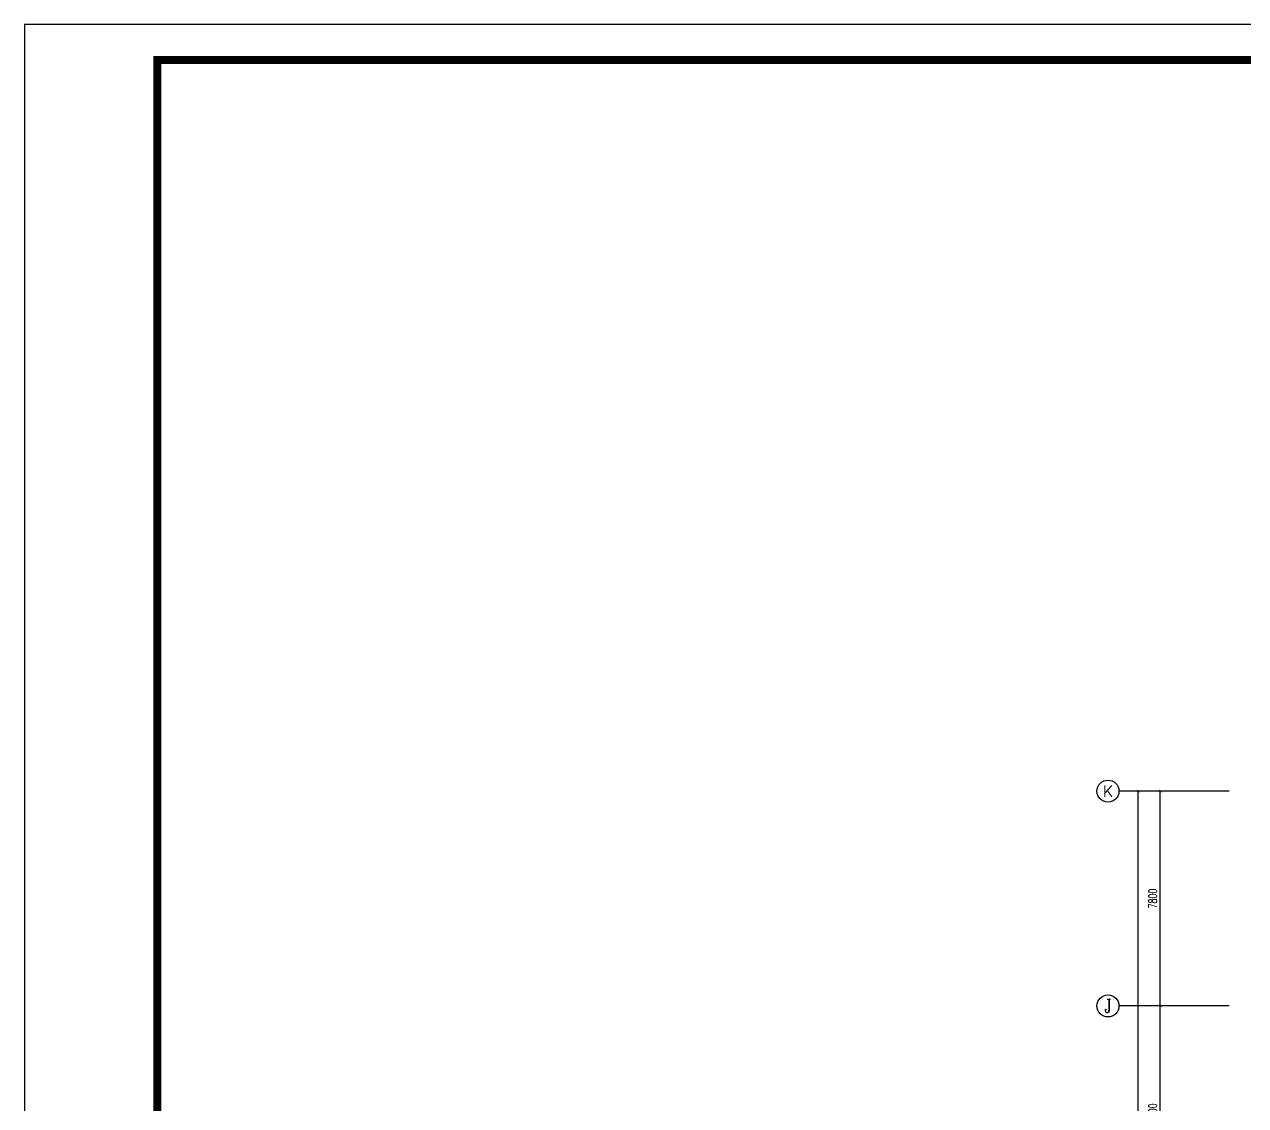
# Model space of a CAD drawing. Header units: millimetres. Extents: x 2680932 to 6187768, y 127588 to 383208.
# Drawn here: x 2680932 to 2725296, y 199823 to 239089 of the extents above; entities that cross this region are included whole.
import ezdxf
from ezdxf.enums import TextEntityAlignment as Align

# ---------------------------------------------------------------- set-up
doc = ezdxf.new("R2010")
doc.units = ezdxf.units.MM
doc.header["$LTSCALE"] = 20
for name, color, linetype in [('AXIS', 3, 'Continuous'), ('AXIS_TEXT', 7, 'Continuous'), ('LAYER1', 6, 'Continuous'), ('标注', 6, 'Continuous')]:
    doc.layers.add(name, color=color, linetype=linetype)
doc.styles.add('_TCH_AXIS', font='COMPLEX', dxfattribs={"bigfont": 'GBCBIG'})
doc.styles.add('_TCH_DIM_T3', font='SIMPLEX', dxfattribs={"width": 0.705882, "bigfont": 'GBCBIG'})
doc.styles.add('COMPLEX', font='complex')
doc.dimstyles.new('_TCH_ARCH&&100', dxfattribs={"dimtxt": 297.5, "dimasz": 100, "dimexe": 250, "dimexo": 300, "dimgap": 126.25, "dimtad": 1, "dimdec": 0, "dimzin": 0, "dimdsep": 46, "dimtxsty": '_TCH_DIM_T3', "dimblk": 'ARCHTICK', "dimcen": 0.09, "dimclrt": 7, "dimazin": 2, "dimtfac": 1, "dimtdec": 0, "dimtix": 1, "dimtmove": 2, "dimatfit": 3, "dimfxl": 1, "dimtolj": 1, "dimtzin": 0, "dimarcsym": 0})

# ---------------------------------------------------------------- blocks, each defined once
blk = doc.blocks.new('234554321')
at = {"layer": 'LAYER1', "color": 5}
blk.add_lwpolyline([(2236643, 12584), (2274744, 12584), (2274744, 38851), (2236643, 38851)], close=True, dxfattribs=at)
at = {"layer": 'LAYER1', "color": 8, "const_width": 66.6}
blk.add_lwpolyline([(2274440, 12889), (2274440, 38547), (2237781, 38547), (2237781, 12889)], close=True, dxfattribs=at)
blk = doc.blocks.new('_ArchTick')
at = {"color": 0, "linetype": 'ByBlock', "lineweight": -3, "const_width": 0.15}
blk.add_lwpolyline([(-0.5, -0.5), (0.5, 0.5)], dxfattribs=at)
blk = doc.blocks.new('*D235')
at = {"layer": 'AXIS', "color": 0, "lineweight": -2, "transparency": 16777216}
for p, q in [((2724397, 203443), (2721947, 203443)), ((2722197, 195643), (2722197, 203443)), ((2724397, 195643), (2721947, 195643))]:
    blk.add_line(p, q, dxfattribs=at)
at = {"layer": 'Defpoints', "color": 0, "lineweight": -3, "transparency": 16777216}
for p in [(2722197, 203443), (2724697, 203443), (2724697, 195643)]:
    blk.add_point(p, dxfattribs=at)
at = {"layer": 'AXIS', "color": 0, "lineweight": -2, "transparency": 16777216, "xscale": 100, "yscale": 100, "zscale": 100}
for p, rotation in [((2722197, 203443), 90), ((2722197, 195643), 270)]:
    blk.add_blockref('_ArchTick', p, dxfattribs=dict(at, rotation=rotation))
at = {"layer": 'AXIS', "color": 7, "transparency": 16777216, "insert": (2721922, 199543), "char_height": 297.5, "attachment_point": 5, "rotation": 90, "style": '_TCH_DIM_T3'}
blk.add_mtext('\\A1;7800', dxfattribs=at)
blk = doc.blocks.new('*D236')
at = {"layer": 'AXIS', "color": 0, "lineweight": -2, "transparency": 16777216}
for p, q in [((2724397, 211243), (2721947, 211243)), ((2722197, 203443), (2722197, 211243)), ((2724397, 203443), (2721947, 203443))]:
    blk.add_line(p, q, dxfattribs=at)
at = {"layer": 'Defpoints', "color": 0, "lineweight": -3, "transparency": 16777216}
for p in [(2722197, 211243), (2724697, 211243), (2724697, 203443)]:
    blk.add_point(p, dxfattribs=at)
at = {"layer": 'AXIS', "color": 0, "lineweight": -2, "transparency": 16777216, "xscale": 100, "yscale": 100, "zscale": 100}
for p, rotation in [((2722197, 211243), 90), ((2722197, 203443), 270)]:
    blk.add_blockref('_ArchTick', p, dxfattribs=dict(at, rotation=rotation))
at = {"layer": 'AXIS', "color": 7, "transparency": 16777216, "insert": (2721922, 207343), "char_height": 297.5, "attachment_point": 5, "rotation": 90, "style": '_TCH_DIM_T3'}
blk.add_mtext('\\A1;7800', dxfattribs=at)
blk = doc.blocks.new('*D237')
at = {"layer": 'AXIS', "color": 0, "lineweight": -2, "transparency": 16777216}
for p, q in [((2724397, 211243), (2721147, 211243)), ((2721397, 148843), (2721397, 211243)), ((2724397, 148843), (2721147, 148843))]:
    blk.add_line(p, q, dxfattribs=at)
at = {"layer": 'Defpoints', "color": 0, "lineweight": -3, "transparency": 16777216}
for p in [(2721397, 211243), (2724697, 211243), (2724697, 148843)]:
    blk.add_point(p, dxfattribs=at)
at = {"layer": 'AXIS', "color": 0, "lineweight": -2, "transparency": 16777216, "xscale": 100, "yscale": 100, "zscale": 100}
for p, rotation in [((2721397, 211243), 90), ((2721397, 148843), 270)]:
    blk.add_blockref('_ArchTick', p, dxfattribs=dict(at, rotation=rotation))
at = {"layer": 'AXIS', "color": 7, "transparency": 16777216, "insert": (2721122, 180043), "char_height": 297.5, "attachment_point": 5, "rotation": 90, "style": '_TCH_DIM_T3'}
blk.add_mtext('\\A1;62400', dxfattribs=at)
blk = doc.blocks.new('_AXISO')
blk.add_circle((0, 0), 0.5)
at = {"layer": 'AXIS_TEXT', "style": 'COMPLEX', "width": 1.041667}
blk.add_attdef('A', text='', height=0.56, dxfattribs=at).set_placement((-0.25, -0.28), (0.25, -0.28), align=Align.FIT)

msp = doc.modelspace()

# ---------------------------------------------------------------- linework, layer by layer
at = {"layer": 'AXIS'}
for p, q in [((2724697.3, 211243.1), (2720697.3, 211243.1)), ((2724697.3, 203443.1), (2720697.3, 203443.1))]:
    msp.add_line(p, q, dxfattribs=at)

# ---------------------------------------------------------------- block references
ref = msp.add_blockref('_AXISO', (2720297.3, 211243.1), dxfattribs=dict(at, xscale=800, yscale=800, zscale=800))
ref.add_attrib('A', 'K', dxfattribs={"layer": 'AXIS_TEXT', "height": 415.3, "style": '_TCH_AXIS'}).set_placement((2720109.4, 211035.4), (2720485.1, 211035.4), align=Align.FIT)
ref = msp.add_blockref('_AXISO', (2720297.3, 203443.1), dxfattribs=dict(at, xscale=800, yscale=800, zscale=800))
ref.add_attrib('A', 'J', dxfattribs={"layer": 'AXIS_TEXT', "height": 496.1, "style": '_TCH_AXIS'}).set_placement((2720167.4, 203195), (2720427.2, 203195), align=Align.FIT)
at = {"layer": '标注', "color": 7, "lineweight": -3, "xscale": 4.244890084024519, "yscale": 4.244890084140934, "zscale": 4.244890084107567}
msp.add_blockref('234554321', (-6813372.8, 74170.2), dxfattribs=at)

# ---------------------------------------------------------------- dimensions: what is measured, and where the dimension line sits
at = {"layer": 'AXIS'}
for p1, p2, distance, picture, middle in [((2724697.3, 148843.1), (2724697.3, 211243.1), 3300, '*D237', (2721122.3, 180043.1)), ((2724697.3, 203443.1), (2724697.3, 211243.1), 2500, '*D236', (2721922.3, 207343.1)), ((2724697.3, 195643.1), (2724697.3, 203443.1), 2500, '*D235', (2721922.3, 199543.1))]:
    dim = msp.add_aligned_dim(p1=p1, p2=p2, distance=distance, dimstyle='_TCH_ARCH&&100', dxfattribs=at)
    dim.commit()
    dim.dimension.update_dxf_attribs({"geometry": picture, "text_midpoint": middle})

doc.saveas('drawing.dxf')
